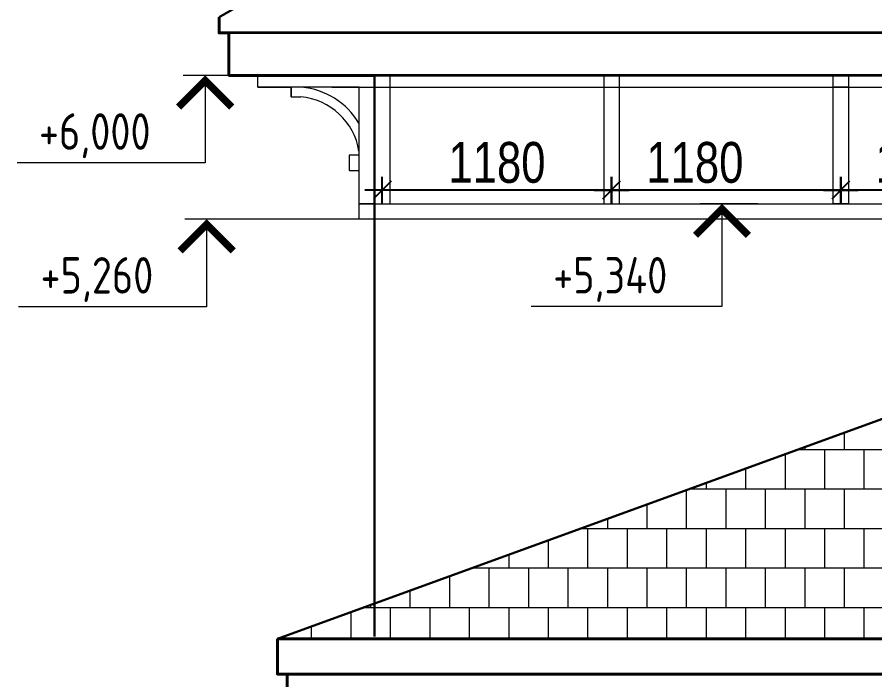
# Model space of a CAD drawing. Extents: x -12289450 to -10763036, y -7834513 to -6150123.
# Drawn here: x -11078682 to -11074267, y -7704831 to -7701421 of the extents above; entities that cross this region are included whole.
import ezdxf

# ---------------------------------------------------------------- set-up
doc = ezdxf.new("R2010")
doc.units = 0
doc.header["$LTSCALE"] = 25
doc.header["$PDMODE"] = 35
doc.layers.get('DefPoints').update_dxf_attribs({"color": 10, "lineweight": 30})
for name, color, linetype in [('005-РАЗМЕРЫ', 252, 'Continuous'), ('008-ШТРИХОВКА', 252, 'Continuous'), ('Крыши', 7, 'Continuous')]:
    doc.layers.add(name, color=color, linetype=linetype)
doc.layers.add('RAZMER', color=7, linetype='Continuous', lineweight=9)
doc.layers.add('СТЕНЫ', color=5, linetype='Continuous', lineweight=40)
doc.styles.add('GOST 2.304', font='cs_gost2304.shx')
doc.styles.add('TXT0', font='txt', dxfattribs={"width": 0.8})
doc.dimstyles.new('Копия(5) РАЗМЕРЫ', dxfattribs={"dimscale": 30, "dimtxt": 7, "dimasz": 0.15, "dimexe": 0, "dimexo": 0, "dimgap": 1.2, "dimtad": 1, "dimdec": 0, "dimzin": 0, "dimdsep": 46, "dimtxsty": 'TXT0', "dimblk1": 'A8MITTA', "dimblk2": 'A8MITTA', "dimsah": 1, "dimcen": 2, "dimse1": 1, "dimse2": 1, "dimadec": 0, "dimazin": 0, "dimtp": 6, "dimtm": 6, "dimtfac": 1, "dimtdec": 0, "dimtofl": 0, "dimtmove": 0, "dimatfit": 3, "dimldrblk": 'A8MITTA', "dimfxl": 0, "dimtolj": 1, "dimtzin": 0, "dimarcsym": 0})

# ---------------------------------------------------------------- blocks, each defined once
blk = doc.blocks.new('A8MITTA', base_point=(3180, 3140))
for p, q in [((3170, 3130), (3190, 3150)), ((3180, 3155), (3180, 3125)), ((3160, 3140), (3200, 3140))]:
    blk.add_line(p, q)
blk = doc.blocks.new('*D1190')
at = {"layer": '005-РАЗМЕРЫ', "color": 0, "lineweight": -2, "ltscale": 4, "transparency": 16777216}
blk.add_line((-11074446.9, -7702310.6), (-11075617.9, -7702310.6), dxfattribs=at)
at = {"layer": 'DefPoints', "color": 0, "ltscale": 4, "transparency": 16777216}
for p in [(-11075622.4, -7702310.6), (-11075622.4, -7702380.7), (-11074442.4, -7702380.7)]:
    blk.add_point(p, dxfattribs=at)
at = {"layer": '005-РАЗМЕРЫ', "color": 0, "lineweight": -2, "ltscale": 4, "transparency": 16777216, "xscale": 4.5, "yscale": 4.5, "zscale": 4.5, "rotation": 180}
blk.add_blockref('A8MITTA', (-11075622.4, -7702310.6), dxfattribs=at)
at = {"layer": '005-РАЗМЕРЫ', "color": 0, "lineweight": -2, "ltscale": 4, "transparency": 16777216, "xscale": 4.5, "yscale": 4.5, "zscale": 4.5}
blk.add_blockref('A8MITTA', (-11074442.4, -7702310.6), dxfattribs=at)
at = {"layer": '005-РАЗМЕРЫ', "color": 0, "lineweight": 25, "ltscale": 4, "transparency": 16777216, "insert": (-11075193.6, -7702169.6), "char_height": 210, "attachment_point": 5, "style": 'TXT0'}
blk.add_mtext('\\A1;1180', dxfattribs=at)
blk = doc.blocks.new('*D1191')
at = {"layer": '005-РАЗМЕРЫ', "color": 0, "lineweight": -2, "ltscale": 4, "transparency": 16777216}
blk.add_line((-11075626.9, -7702310.6), (-11076797.9, -7702310.6), dxfattribs=at)
at = {"layer": 'DefPoints', "color": 0, "ltscale": 4, "transparency": 16777216}
for p in [(-11076802.4, -7702310.6), (-11076802.4, -7702380.7), (-11075622.4, -7702380.7)]:
    blk.add_point(p, dxfattribs=at)
at = {"layer": '005-РАЗМЕРЫ', "color": 0, "lineweight": -2, "ltscale": 4, "transparency": 16777216, "xscale": 4.5, "yscale": 4.5, "zscale": 4.5, "rotation": 180}
blk.add_blockref('A8MITTA', (-11076802.4, -7702310.6), dxfattribs=at)
at = {"layer": '005-РАЗМЕРЫ', "color": 0, "lineweight": -2, "ltscale": 4, "transparency": 16777216, "xscale": 4.5, "yscale": 4.5, "zscale": 4.5}
blk.add_blockref('A8MITTA', (-11075622.4, -7702310.6), dxfattribs=at)
at = {"layer": '005-РАЗМЕРЫ', "color": 0, "lineweight": 25, "ltscale": 4, "transparency": 16777216, "insert": (-11076212.4, -7702169.6), "char_height": 210, "attachment_point": 5, "style": 'TXT0'}
blk.add_mtext('\\A1;1180', dxfattribs=at)
blk = doc.blocks.new('*D1192')
at = {"layer": '005-РАЗМЕРЫ', "color": 0, "lineweight": -2, "ltscale": 4, "transparency": 16777216}
blk.add_line((-11073266.9, -7702310.6), (-11074437.9, -7702310.6), dxfattribs=at)
at = {"layer": 'DefPoints', "color": 0, "ltscale": 4, "transparency": 16777216}
for p in [(-11074442.4, -7702310.6), (-11074442.4, -7702380.7), (-11073262.4, -7702380.7)]:
    blk.add_point(p, dxfattribs=at)
at = {"layer": '005-РАЗМЕРЫ', "color": 0, "lineweight": -2, "ltscale": 4, "transparency": 16777216, "xscale": 4.5, "yscale": 4.5, "zscale": 4.5, "rotation": 180}
blk.add_blockref('A8MITTA', (-11074442.4, -7702310.6), dxfattribs=at)
at = {"layer": '005-РАЗМЕРЫ', "color": 0, "lineweight": -2, "ltscale": 4, "transparency": 16777216, "xscale": 4.5, "yscale": 4.5, "zscale": 4.5}
blk.add_blockref('A8MITTA', (-11073262.4, -7702310.6), dxfattribs=at)
at = {"layer": '005-РАЗМЕРЫ', "color": 0, "lineweight": 25, "ltscale": 4, "transparency": 16777216, "insert": (-11074013.6, -7702169.6), "char_height": 210, "attachment_point": 5, "style": 'TXT0'}
blk.add_mtext('\\A1;1180', dxfattribs=at)

msp = doc.modelspace()

# ---------------------------------------------------------------- hatches: boundary and pattern name
at = {"layer": '008-ШТРИХОВКА', "lineweight": 15, "ltscale": 3}
h = msp.add_hatch(dxfattribs=at)
h.set_pattern_fill('AR-B88', color=256)
h.set_pattern_definition([(0, (3735.96, -164315.83), (0, 203.2), []), (90, (3735.96, -164315.83), (-101.6, 203.2), [203.2, -203.2])])
h.paths.add_polyline_path([(-11072042.4, -7703310.4), (-11073742.4, -7703310.4), (-11074620.6, -7703630.1), (-11077338.7, -7704620.7), (-11073738.7, -7704620.7), (-11071402.4, -7704620.7), (-11071402.4, -7703881.9), (-11072042.4, -7703881.9)])

# ---------------------------------------------------------------- linework, layer by layer
at = {"layer": 'RAZMER', "linetype": 'Continuous', "lineweight": 0, "ltscale": 75}
for p, q in [((-11077048.6, -7701720.7), (-11077827, -7701720.7)), ((-11077714.5, -7701720.7), (-11077714.5, -7702170.7)), ((-11077714.5, -7702170.7), (-11078682, -7702170.7)), ((-11074870.2, -7702380.7), (-11075166.6, -7702380.7)), ((-11075054.1, -7702380.7), (-11075054.1, -7702910.3)), ((-11076922.4, -7702460.7), (-11077819.2, -7702460.7)), ((-11077706.7, -7702460.7), (-11077706.7, -7702910.7)), ((-11077706.7, -7702910.7), (-11078674.2, -7702910.7)), ((-11075054.1, -7702910.3), (-11076035.6, -7702910.3))]:
    msp.add_line(p, q, dxfattribs=at)
at = {"layer": 'RAZMER', "linetype": 'Continuous', "lineweight": 0, "ltscale": 75, "const_width": 37.5}
for points in [[(-11077577.7, -7701884), (-11077714.5, -7701747.2), (-11077851.2, -7701884)], [(-11074917.3, -7702544), (-11075054.1, -7702407.2), (-11075190.8, -7702544)], [(-11077569.9, -7702624), (-11077706.7, -7702487.2), (-11077843.4, -7702624)]]:
    msp.add_lwpolyline(points, dxfattribs=at)
at = {"layer": 'RAZMER', "lineweight": 13, "ltscale": 4}
for points in [[(-11077062.4, -7701780.7), (-11072042.4, -7701780.7)], [(-11072122.4, -7702460.7), (-11076922.4, -7702460.7), (-11076922.4, -7702380.7), (-11072122.4, -7702380.7)]]:
    msp.add_lwpolyline(points, dxfattribs=at)
at = {"layer": 'Крыши', "lineweight": 30, "ltscale": 3}
msp.add_line((-11071742.4, -7698014.4), (-11077642.4, -7701420.7), dxfattribs=at)
at = {"layer": 'Крыши', "lineweight": 5, "ltscale": 3}
msp.add_line((-11077222.4, -7701720.7), (-11077142.4, -7701720.7), dxfattribs=at)
at = {"layer": 'Крыши', "lineweight": 13, "ltscale": 3}
for p, q in [((-11076922.4, -7702380.7), (-11076922.4, -7701780.7)), ((-11076842.4, -7702380.7), (-11076922.4, -7702380.7))]:
    msp.add_line(p, q, dxfattribs=at)
at = {"layer": 'Крыши', "lineweight": 40, "ltscale": 3}
msp.add_line((-11077292.4, -7704801.6), (-11077292.4, -7704950.7), dxfattribs=at)
for points in [[(-11077642.4, -7701420.7), (-11077642.4, -7701501.5), (-11077592.4, -7701501.5), (-11077592.4, -7701720.7), (-11076842.4, -7701720.7)], [(-11077342.4, -7704620.7), (-11071402.4, -7704620.7)], [(-11077342.4, -7704620.7), (-11077342.4, -7704695.2), (-11077342.4, -7704801.6), (-11077292.4, -7704801.6)], [(-11077342.4, -7704801.6), (-11071402.4, -7704801.6)], [(-11077342.4, -7704801.6), (-11077292.4, -7704801.6)]]:
    msp.add_lwpolyline(points, dxfattribs=at)
at = {"layer": 'Крыши', "lineweight": 35, "ltscale": 3}
for points in [[(-11072792.4, -7701501.6), (-11077642.4, -7701501.6)], [(-11072792.4, -7701720.7), (-11077592.4, -7701720.7)]]:
    msp.add_lwpolyline(points, dxfattribs=at)
at = {"layer": 'Крыши', "lineweight": 13, "ltscale": 3}
for points in [[(-11076922.4, -7701780.7), (-11077442.4, -7701780.7), (-11077442.4, -7701720.7)], [(-11076842.4, -7701720.7), (-11076842.4, -7701780.7), (-11076762.4, -7701780.7), (-11076762.4, -7701720.7), (-11076842.4, -7701720.7), (-11076842.4, -7702380.7), (-11076762.4, -7702380.7), (-11076762.4, -7701780.7)], [(-11075662.4, -7701720.7), (-11075662.4, -7701780.7), (-11075582.4, -7701780.7), (-11075582.4, -7701720.7), (-11075662.4, -7701720.7), (-11075662.4, -7702380.7), (-11075582.4, -7702380.7), (-11075582.4, -7701780.7)], [(-11074402.4, -7701720.7), (-11074402.4, -7701780.7), (-11074482.4, -7701780.7), (-11074482.4, -7701720.7), (-11074402.4, -7701720.7), (-11074402.4, -7702380.7), (-11074482.4, -7702380.7), (-11074482.4, -7701780.7)], [(-11077442.4, -7701780.7), (-11077272.4, -7701780.7), (-11077272.4, -7701830.7), (-11077272.4, -7701780.7), (-11077272.4, -7701830.7), (-11077222.4, -7701830.7), (-11077222.4, -7701830.7)], [(-11076922.4, -7702130.7), (-11076972.4, -7702130.7), (-11076972.4, -7702210.7), (-11076922.4, -7702210.7)], [(-11077342.4, -7704620.7), (-11076842.4, -7704438.7)]]:
    msp.add_lwpolyline(points, dxfattribs=at)
at = {"layer": 'Крыши', "lineweight": 30, "ltscale": 3}
msp.add_lwpolyline([(-11077342.4, -7704620.7), (-11073742.4, -7703310.4)], dxfattribs=at)
at = {"layer": 'Крыши', "lineweight": 13, "ltscale": 3}
for radius, start in [(384.2, 30.8051), (334.2, 9.1045)]:
    msp.add_arc((-11077252.5, -7702163.6), radius, start, 84.8454, dxfattribs=at)
at = {"layer": 'СТЕНЫ', "lineweight": 30, "ltscale": 3}
msp.add_lwpolyline([(-11076842.4, -7701720.7), (-11076842.4, -7704608.7)], dxfattribs=at)

# ---------------------------------------------------------------- texts
at = {"layer": 'RAZMER', "linetype": 'Continuous', "lineweight": 0, "ltscale": 75, "style": 'GOST 2.304'}
for s, p in [('+6,000', (-11078569.5, -7702103.2)), ('+5,260', (-11078561.7, -7702843.2)), ('+5,340', (-11075923.1, -7702842.8))]:
    msp.add_text(s, height=187.5, dxfattribs=at).set_placement(p)

# ---------------------------------------------------------------- dimensions: what is measured, and where the dimension line sits
at = {"layer": '005-РАЗМЕРЫ', "lineweight": 25, "ltscale": 4}
dim = msp.add_linear_dim(base=(-11076802.4, -7702310.6), p1=(-11075622.4, -7702380.7), p2=(-11076802.4, -7702380.7), dimstyle='Копия(5) РАЗМЕРЫ', dxfattribs=at)
dim.commit()
dim.dimension.update_dxf_attribs({"geometry": '*D1191', "text_midpoint": (-11076212.4, -7702169.6)})
for base, p1, p2, picture, middle in [((-11075622.4, -7702310.6), (-11074442.4, -7702380.7), (-11075622.4, -7702380.7), '*D1190', (-11075193.6, -7702310.6)), ((-11074442.4, -7702310.6), (-11073262.4, -7702380.7), (-11074442.4, -7702380.7), '*D1192', (-11074013.6, -7702310.6))]:
    dim = msp.add_linear_dim(base=base, p1=p1, p2=p2, dimstyle='Копия(5) РАЗМЕРЫ', dxfattribs=at)
    dim.commit()
    dim.dimension.update_dxf_attribs({"geometry": picture, "text_midpoint": middle, "dimtype": 160})

doc.saveas('drawing.dxf')
